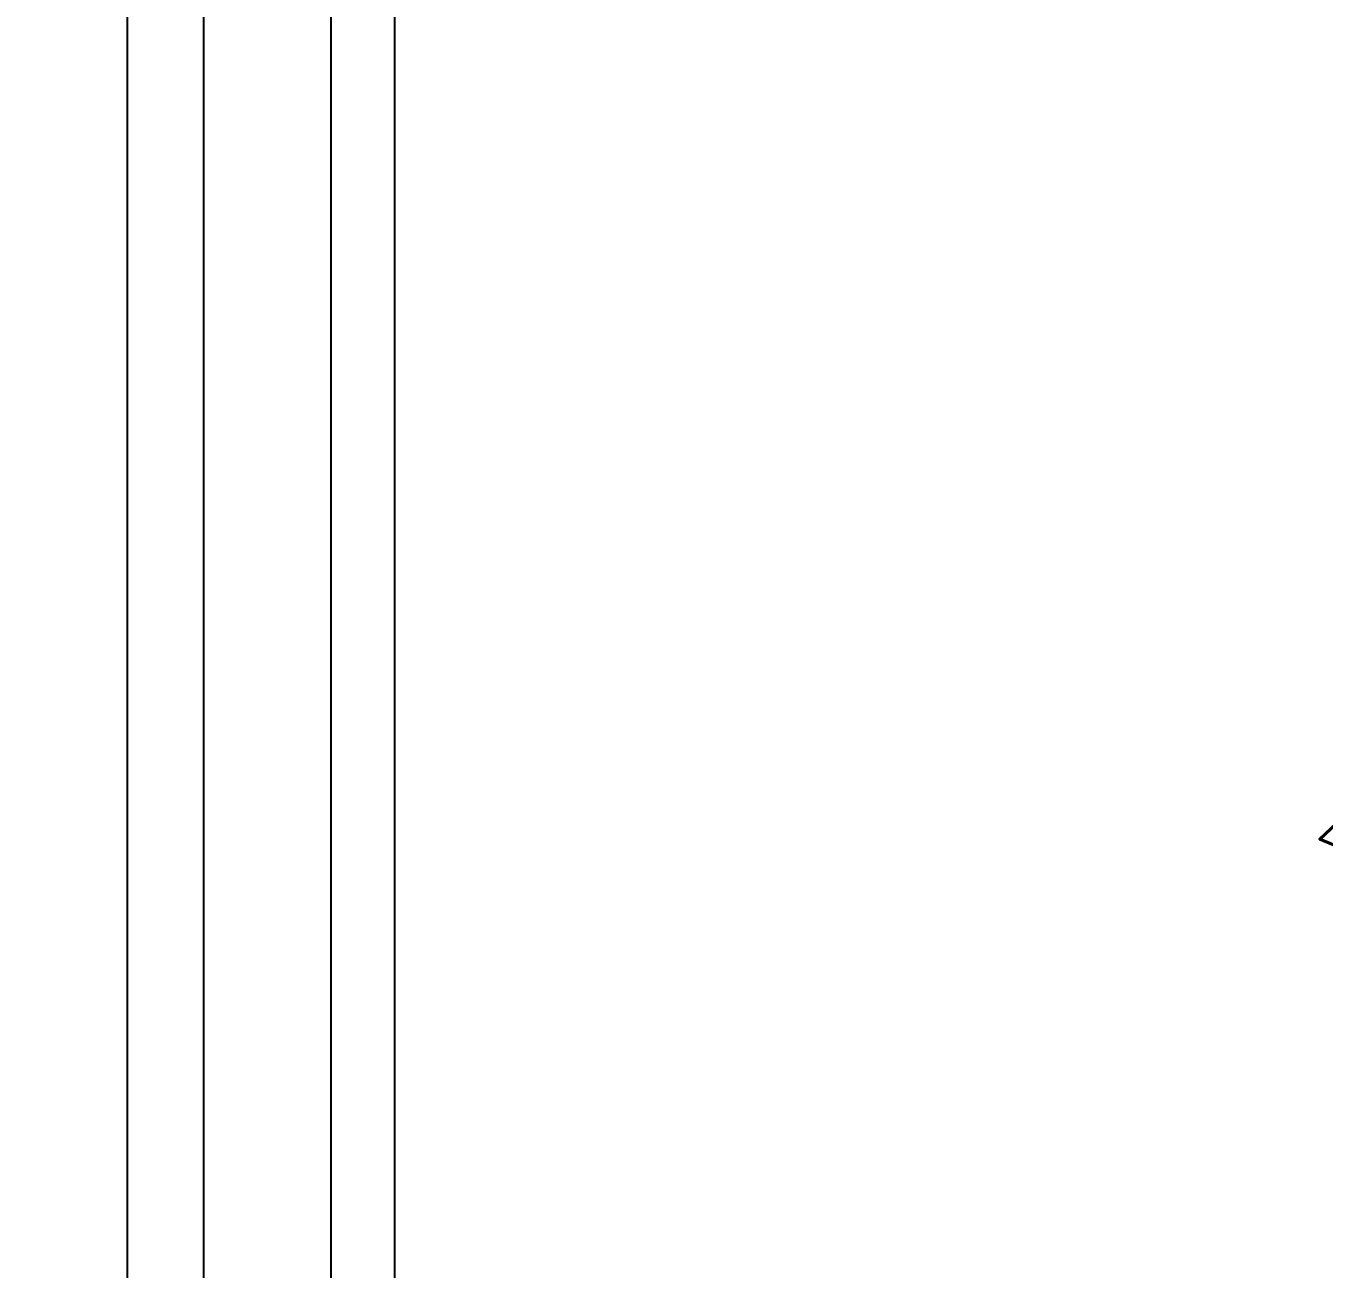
# Model space of a CAD drawing. Extents: x -452079 to 117456, y 3902 to 836955.
# Drawn here: x -256639 to -256300.1, y 690244.2 to 690568.7 of the extents above; entities that cross this region are included whole.
import ezdxf

# ---------------------------------------------------------------- set-up
doc = ezdxf.new("R2010")
doc.units = 0
doc.header["$LTSCALE"] = 1000
doc.header["$MEASUREMENT"] = 0
doc.layers.add('总说明', color=2, linetype='Continuous')
doc.styles.add('DIM_FONT', font='SIMPLEX', dxfattribs={"width": 0.7, "bigfont": 'GBCBIG'})
doc.dimstyles.new('DIMN150', dxfattribs={"dimscale": 1.5, "dimtxt": 300, "dimasz": 100, "dimexe": 250, "dimexo": 300, "dimgap": 150, "dimtad": 1, "dimdec": 0, "dimzin": 0, "dimdsep": 46, "dimtxsty": 'DIM_FONT', "dimblk": 'ARCHTICK', "dimcen": 0.09, "dimclrt": 7, "dimazin": 2, "dimtfac": 1, "dimtdec": 0, "dimtix": 1, "dimtmove": 2, "dimatfit": 3, "dimfxl": 0, "dimtolj": 1, "dimtzin": 0, "dimarcsym": 0})

# ---------------------------------------------------------------- blocks, each defined once
blk = doc.blocks.new('_ArchTick')
at = {"color": 0, "linetype": 'ByBlock', "const_width": 0.4}
blk.add_lwpolyline([(-0.5, -0.5), (0.5, 0.5)], dxfattribs=at)
blk = doc.blocks.new('*D323')
at = {"layer": '总说明', "color": 0, "linetype": 'Continuous', "lineweight": -2, "transparency": 16777216}
blk.add_arc((-256542.7695925453, 688961.8057590974), 1005.919311293564, 45.00000000004017, 90.00000000000053, dxfattribs=at)
at = {"layer": '总说明', "color": 0, "linetype": 'Continuous', "lineweight": -2, "transparency": 16777216, "xscale": 150, "yscale": 150, "zscale": 150}
for p, rotation in [((-256542.7695925453, 689967.7250703909), 180.0000000000005), ((-255831.4772262036, 689673.0981254401), 315.0000000000401)]:
    blk.add_blockref('_ArchTick', p, dxfattribs=dict(at, rotation=rotation))
at = {"layer": '总说明', "color": 7, "linetype": 'Continuous', "transparency": 16777216, "insert": (-255985.6133932533, 690306.8998117896), "char_height": 450, "attachment_point": 5, "rotation": 337.50000000002, "style": 'DIM_FONT'}
blk.add_mtext('\\A1;45°', dxfattribs=at)

msp = doc.modelspace()

# ---------------------------------------------------------------- linework, layer by layer
at = {"layer": '总说明', "color": 2, "linetype": 'Continuous'}
for p, q in [((-256559.3861269442, 691652.50817859), (-256559.3861269442, 689525.591775396)), ((-256542.7695925434, 691652.50817859), (-256542.7695925434, 689525.591775396)), ((-256592.6191957438, 691290.6853079667), (-256592.6191957438, 689887.4146440589)), ((-256612.5590370272, 691276.8739507134), (-256612.5590370272, 689901.2259982248))]:
    msp.add_line(p, q, dxfattribs=at)

# ---------------------------------------------------------------- dimensions: what is measured, and where the dimension line sits
at = {"layer": '总说明', "linetype": 'Continuous'}
dim = msp.add_angular_dim_2l(base=(-256039.8099368989, 689832.9574368352), line1=((-253709.9832153053, 691794.5921363413), (-256379.5069111169, 689125.0684405259)), line2=((-256542.7695925453, 691652.5081786002), (-256542.7695925453, 689525.591775396)), dimstyle='DIMN150', dxfattribs=at)
dim.commit()
dim.dimension.update_dxf_attribs({"geometry": '*D323', "text_midpoint": (-255985.6133932534, 690306.8998117896)})

doc.saveas('drawing.dxf')
